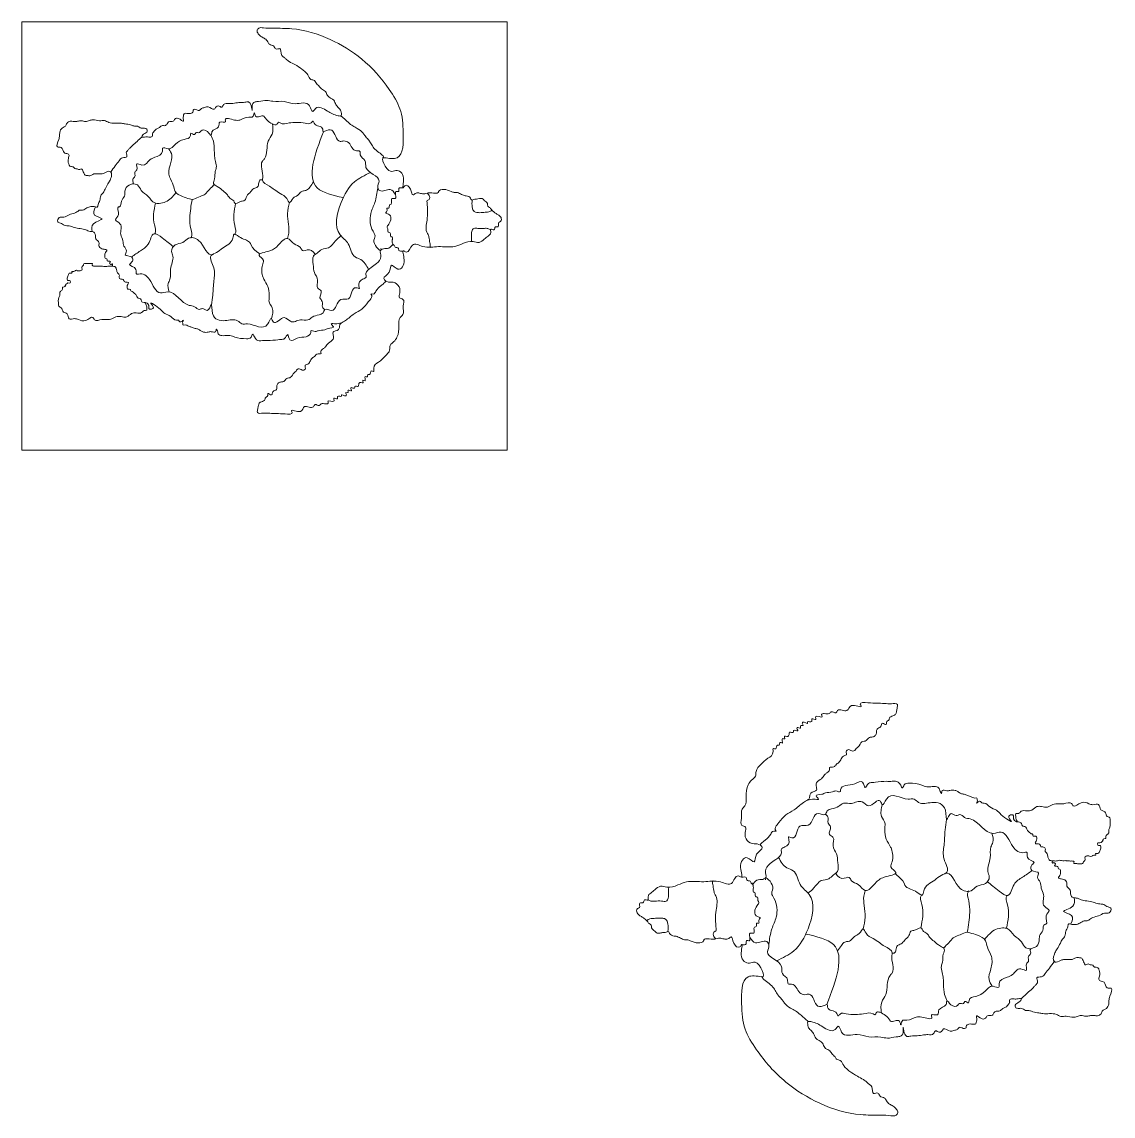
# Model space of a CAD drawing. Header units: inches. Extents: x 327481 to 195042051, y -335014 to 44773228.
# Drawn here: x 356113 to 358706, y -335014 to -332413 of the extents above; entities that cross this region are included whole.
import ezdxf

# ---------------------------------------------------------------- set-up
doc = ezdxf.new("R2010")
doc.units = ezdxf.units.IN
doc.header["$MEASUREMENT"] = 0
doc.layers.add('FURNITURE1', color=36, linetype='Continuous')
picture_1 = doc.add_image_def('image1.png', size_in_pixel=(211, 239))

# ---------------------------------------------------------------- blocks, each defined once
blk = doc.blocks.new('tortoise')
at = {"layer": 'FURNITURE1', "lineweight": 0}
for points in [[(357295.5, -334382.6), (357326.2, -334382.6), (357340.6, -334323.5), (357332.8, -334266.5), (357307.6, -334220.6), (357242.2, -334148.5), (357166.8, -334101.5), (357075.5, -334076.1), (357031.4, -334074.9), (357008.5, -334073.8), (356997.2, -334074.9), (356993.3, -334080.6), (356995.9, -334087.8), (357003.8, -334095), (357011.8, -334099.7), (357018.6, -334106.9), (357022.5, -334112.9), (357033.1, -334117.7), (357037.7, -334124.1), (357047.1, -334123.4), (357051.2, -334138.1), (357057, -334143.8), (357062.5, -334148.7), (357069.8, -334154.2), (357083.1, -334161.3), (357099.9, -334172.3), (357107.6, -334178.5), (357113.6, -334185.5), (357121.3, -334196.4), (357129.4, -334199.4), (357132.9, -334204.3), (357140.1, -334212.1), (357146.3, -334219.3), (357155.8, -334225.1), (357160.5, -334235.1), (357175.8, -334246.2), (357180.7, -334256.5), (357186.8, -334264), (357192.7, -334271.2), (357193.6, -334277.5), (357193.4, -334282.7), (357186.4, -334283), (357160.3, -334271.6), (357132.2, -334265.7), (357125.6, -334272.6), (357118.2, -334259.5), (357083.6, -334254.3), (357057.9, -334249), (357031.1, -334248.6), (357016.3, -334246.3), (356997, -334249), (356989.1, -334250.1), (356983.1, -334253.9), (356981.5, -334263), (356981.5, -334270.5), (356978.9, -334258.4), (356972.9, -334250.1), (356964.5, -334250.9), (356950.2, -334251.6), (356935.8, -334253.5), (356926.5, -334254), (356913.6, -334256.4), (356909.1, -334262.6), (356901, -334259.3), (356895.7, -334261.6), (356891.4, -334267.1), (356876.9, -334261.6), (356868.8, -334263.3), (356860.9, -334265.7), (356855.4, -334270.7), (356850.2, -334268.8), (356841.6, -334269.3), (356841.1, -334272.6), (356835.1, -334277.6), (356829.2, -334277.6), (356819.8, -334278.3), (356818.2, -334284.3), (356817.7, -334287.6), (356818.4, -334295.8), (356805.9, -334289.1), (356798, -334290.8), (356793.9, -334296), (356783.1, -334297.2), (356779.5, -334302.3), (356774.4, -334306.4), (356766.7, -334306.9), (356763.1, -334309.5), (356759.5, -334311.9), (356753.7, -334314.8), (356749.9, -334317.9), (356747, -334321.8), (356744.6, -334325.6), (356744.6, -334327.3), (356744, -334332.1), (356736.2, -334333.5), (356728.7, -334333.3), (356719, -334333.3), (356723.3, -334326.7), (356732.3, -334319.4), (356731.6, -334315.1), (356726, -334312.4), (356718, -334312.4), (356709, -334308), (356700, -334307.1), (356692.7, -334304.6), (356679.8, -334302.4), (356671.1, -334300.7), (356640.7, -334298.9), (356630.5, -334294.6), (356619.1, -334295), (356602.5, -334292.6), (356594.7, -334294.2), (356586, -334296.6), (356575.4, -334295), (356566.7, -334296.2), (356562.4, -334296.6), (356556.5, -334296.6), (356549.4, -334295.8), (356541.5, -334300.5), (356537.6, -334307.6), (356532, -334310.7), (356525, -334319.4), (356523.8, -334329.6), (356521.8, -334339.5), (356518.7, -334357.2), (356527.7, -334358.3), (356534.8, -334370.5), (356543.1, -334373.7), (356545.8, -334375.6), (356544.6, -334384.3), (356545.4, -334397.3), (356548.6, -334402.8), (356552.1, -334404), (356556.1, -334404.4), (356560, -334408.3), (356565.9, -334409.5), (356571.8, -334411.1), (356575.4, -334409.1), (356580.1, -334416.2), (356582.4, -334420.9), (356584.4, -334424.4), (356589.5, -334425.2), (356597.4, -334425.2), (356602.5, -334422.5), (356608.4, -334420.9), (356615.1, -334420.9), (356625, -334420.9), (356631.7, -334418.9), (356643.5, -334415.4), (356647.4, -334421.3), (356646.3, -334429.4), (356644, -334436), (356638.8, -334444.7), (356631.9, -334457.7), (356627.3, -334466), (356621.6, -334473.2), (356619.7, -334484.2), (356615.2, -334494), (356613.3, -334500.2), (356608.9, -334499.7), (356598.3, -334498.9), (356588.5, -334502.1), (356578.7, -334507.1), (356572.4, -334507.1), (356565.2, -334511.5), (356553.3, -334516.4), (356546.9, -334518.2), (356533.6, -334524.1), (356523.2, -334525.2), (356519.7, -334529.7), (356519.3, -334535.4), (356525.8, -334538), (356535, -334543.3), (356547, -334545), (356558.7, -334548.5), (356573.1, -334551.3), (356585.9, -334554.1), (356596.4, -334557.9), (356603.5, -334558.8), (356608.8, -334564.7), (356610, -334575.6), (356617.5, -334584), (356617.4, -334591.7), (356624.2, -334599.3), (356629.7, -334600.3), (356636.1, -334602.8), (356632, -334609.9), (356631.6, -334618.2), (356632, -334621.5), (356636, -334622.9), (356637.3, -334627.8), (356640.8, -334628.4), (356644.6, -334629.9), (356642.6, -334633.8), (356644.5, -334635.5), (356646.2, -334636.9), (356648.7, -334635.2), (356649.8, -334637.1), (356649.2, -334640), (356645.1, -334640.4), (356640.5, -334640.3), (356636.3, -334641.4), (356631.9, -334641.6), (356626.1, -334640.5), (356620, -334641), (356617.8, -334640.8), (356611.8, -334640.3), (356607.5, -334640.2), (356604.6, -334640.2), (356601.3, -334638.1), (356602, -334635.1), (356595, -334634.5), (356592.9, -334634), (356589.6, -334634), (356585.4, -334633.9), (356582.9, -334634.3), (356580.8, -334636.2), (356580.5, -334638.6), (356577.6, -334641.5), (356576.8, -334645.3), (356577.3, -334648), (356574.6, -334651.1), (356566.8, -334651.3), (356561.8, -334650.6), (356559.5, -334652.8), (356553.1, -334653.6), (356553.5, -334656), (356546.7, -334657.4), (356544.9, -334660.6), (356542.2, -334668.9), (356542.4, -334674), (356548.7, -334675.7), (356548.9, -334680.6), (356543.8, -334680.6), (356539.5, -334683), (356537.7, -334684.7), (356536.7, -334688.4), (356538.4, -334685.5), (356534.9, -334689.8), (356530.8, -334690.3), (356530.7, -334695.5), (356526.3, -334700.2), (356525.3, -334701.5), (356524.3, -334702.7), (356524.4, -334708.2), (356522.2, -334715.1), (356521.1, -334730.8), (356522, -334735.9), (356529.2, -334741), (356531.2, -334747.6), (356541.7, -334754.1), (356546.7, -334765.7), (356559.4, -334765.4), (356568.4, -334767.6), (356585.9, -334769.9), (356603.1, -334762.8), (356606.8, -334768.2), (356624.3, -334767.4), (356636.1, -334767.6), (356648.3, -334765.9), (356660.7, -334760.3), (356673.6, -334761.2), (356683.8, -334761.2), (356695.1, -334753.3), (356706.1, -334751.6), (356718.8, -334751), (356724.7, -334746.2), (356730.9, -334745.1), (356731.2, -334739.5), (356730.9, -334736.9), (356728.1, -334729), (356727.5, -334727.6), (356733.7, -334730.2), (356737.7, -334742.8), (356746.7, -334739.7), (356741, -334729.1), (356763.3, -334743.2), (356773.8, -334753.2), (356788.4, -334760.5), (356801.6, -334769.1), (356806.2, -334769.3), (356809.5, -334772.8), (356814.9, -334771.8), (356818.2, -334768.8), (356816.5, -334772.7), (356816.5, -334776), (356817.2, -334780.3), (356822.2, -334780.3), (356830.2, -334783), (356837.6, -334785.7), (356846, -334788.8), (356853.3, -334790.5), (356859.6, -334794.5), (356866, -334797.3), (356877.3, -334797.3), (356884.5, -334796.4), (356894.5, -334796.7), (356896.3, -334790.1), (356899.6, -334797.2), (356901, -334801.5), (356909.2, -334805.8), (356916.6, -334805.8), (356928.8, -334805.3), (356940.1, -334809.2), (356968.1, -334813.2), (356978.9, -334809.7), (356982.9, -334802.6), (356986.9, -334808.6), (356998.6, -334818.1), (357006.1, -334817.4), (357018.1, -334817.4), (357042.9, -334815.4), (357050, -334814.7), (357058.5, -334812.7), (357065.8, -334803.4), (357071.4, -334815.4), (357088.9, -334811.9), (357109.8, -334808.2), (357120.7, -334798.5), (357121, -334794.6), (357131.6, -334795.9), (357138.6, -334794), (357154.3, -334791.6), (357162, -334788.5), (357174.8, -334784.8), (357169.5, -334777.8), (357180.2, -334777.8), (357183.2, -334777.8), (357193, -334776.3), (357191.3, -334777.5), (357189.2, -334784.4), (357186.5, -334791.3), (357173.9, -334797.9), (357174.8, -334807.1), (357173.9, -334814.3), (357163.2, -334823.3), (357155.9, -334832.1), (357151, -334836.4), (357144.9, -334843.1), (357145.2, -334847.9), (357135.5, -334849.5), (357131.2, -334853.7), (357124.2, -334859.5), (357119, -334867.4), (357111.4, -334874.7), (357107.7, -334876.1), (357108, -334883.4), (357103, -334888.2), (357098, -334886.3), (357088.8, -334885.9), (357085.9, -334890.1), (357081.1, -334894), (357073, -334904.9), (357063.7, -334908), (357056.5, -334914.8), (357049.1, -334916), (357042.9, -334919.5), (357040.4, -334926.6), (357039.4, -334933.7), (357031, -334939), (357027.6, -334946.8), (357018.9, -334943.7), (357018.6, -334948.3), (357012.7, -334954.6), (357011.8, -334958), (357004.2, -334963), (356998.5, -334966.2), (356996.5, -334971.7), (356994.9, -334979.5), (356994.3, -334988.5), (357007.5, -334990.1), (357023.2, -334990.5), (357039.9, -334991.1), (357059.7, -334992.1), (357076.6, -334988.5), (357075, -334985), (357096.3, -334985.8), (357106.3, -334974.6), (357127.3, -334974.8), (357131.2, -334969.9), (357141.2, -334972), (357145.8, -334968.2), (357156.7, -334968.2), (357162.6, -334966), (357161.2, -334961.2), (357176.1, -334961), (357175.7, -334954.8), (357184.1, -334956.2), (357184.5, -334950.1), (357194.2, -334949.5), (357193.7, -334946.7), (357204.3, -334948.7), (357205.8, -334946.7), (357203.7, -334941.5), (357209.2, -334941.3), (357209.6, -334935.7), (357217.3, -334937.3), (357215.9, -334929.7), (357225.1, -334930.4), (357225.4, -334926.5), (357233.9, -334926.6), (357234.8, -334921.5), (357239.7, -334917.1), (357245.2, -334917.7), (357244.8, -334911.7), (357249.8, -334912.8), (357249.9, -334902.6), (357254.8, -334904), (357257.4, -334897.9), (357260.6, -334898.1), (357264.8, -334889.5), (357269.8, -334890.7), (357270.5, -334883.4), (357282.1, -334868.6), (357297.8, -334854.8), (357308.4, -334839.6), (357309.8, -334828.9), (357318.3, -334820.1), (357325.8, -334809.8), (357330.3, -334782.4), (357333, -334762.9), (357339.5, -334755.8), (357340.6, -334735.2), (357340.1, -334719.5), (357331.9, -334715.7), (357332.5, -334703.8), (357328.1, -334685.9), (357312.9, -334678.3), (357305.9, -334678.3), (357294.5, -334670.2), (357307.1, -334655.2), (357312.6, -334638.4), (357328.1, -334647.3), (357342.8, -334625.7), (357341.8, -334604.2), (357347.9, -334606.9), (357362.7, -334590.5), (357387.2, -334593.7), (357424.5, -334594.2), (357463.4, -334593.5), (357482.2, -334586.9), (357506.9, -334581.9), (357520.8, -334584), (357533.4, -334576.4), (357542.5, -334568.8), (357548.6, -334560.8), (357548.9, -334552.9), (357556.2, -334553.9), (357559.9, -334547.3), (357566.6, -334546.6), (357567.8, -334536.6), (357572.2, -334534.4), (357574, -334529.4), (357573.1, -334524.9), (357569.8, -334521.2), (357569.6, -334521), (357563.2, -334516.6), (357557, -334512.4), (357550.3, -334506.2), (357545.9, -334500.9), (357541.7, -334497.6), (357540.8, -334491.2), (357533.3, -334484.3), (357530.5, -334481.2), (357525.4, -334479.5), (357518.1, -334480.8), (357510.8, -334481.5), (357502.6, -334482.8), (357500.6, -334479.3), (357490.5, -334473.4), (357486, -334472.7), (357476.7, -334468.7), (357467.5, -334465.2), (357461.7, -334465.2), (357454.6, -334462.7), (357424.8, -334463.4), (357423.9, -334465.6), (357417.2, -334467.4), (357400.3, -334466.5), (357388.9, -334468.5), (357379.6, -334466.9), (357371.1, -334466.9), (357364, -334471.2), (357358, -334457.6), (357344.4, -334449.2), (357340.5, -334453.9), (357341.2, -334431.3), (357322.7, -334413), (357310.7, -334415.1), (357295.5, -334382.6), (357297.3, -334383.3)], [(357322.3, -334470.2), (357309.6, -334458.3), (357284.7, -334460.8), (357279.9, -334453.5), (357283.1, -334438.3), (357252.1, -334405.7), (357249.8, -334389.7), (357238.4, -334376.1), (357237, -334366.8), (357229.4, -334366.3), (357211.1, -334347.1), (357199.7, -334342.9), (357190.6, -334344.1), (357170.7, -334317.4), (357154.4, -334319.7), (357150.3, -334320.8), (357149.3, -334315), (357128.9, -334300.9), (357126.4, -334295.8), (357121.7, -334299.7), (357107.8, -334300.4), (357087.3, -334299.1), (357069.2, -334300.1), (357047.8, -334300), (357044.5, -334298.3), (357040.2, -334303.7), (357033.2, -334303.7), (357011.2, -334286.1), (357009.4, -334283.8), (356989.7, -334283.8), (356986.5, -334276), (356983.9, -334284.3), (356973.5, -334286.1), (356952.2, -334293.2), (356940, -334293.2), (356917.7, -334292.7), (356918.6, -334297.2), (356904.9, -334298.3), (356901.8, -334308.9), (356886, -334321.4), (356884.2, -334329), (356875.1, -334320.5), (356859.7, -334319.3), (356856.2, -334323.1), (356847.3, -334323.5), (356844.3, -334327.8), (356835.8, -334324.7), (356834.8, -334330.3), (356820, -334339.2), (356799.3, -334350.6), (356781.6, -334361.6), (356768.7, -334359.6), (356768.2, -334367.4), (356750, -334381.7), (356738.5, -334387.6), (356719.7, -334400.1), (356707.2, -334397.1), (356707.2, -334411.8), (356702.8, -334417), (356703, -334427.5), (356697.9, -334433.8), (356698.9, -334442.9), (356689, -334447.8), (356679.1, -334461.9), (356677.9, -334473.8), (356671.1, -334486), (356666.3, -334499.2), (356664, -334499.7), (356663.7, -334517.9), (356657, -334530.2), (356667.3, -334539.6), (356669.1, -334565.2), (356674.3, -334580), (356676.8, -334592.9), (356682.6, -334604.5), (356680.1, -334613.5), (356695.5, -334619.3), (356696.8, -334629), (356690.4, -334636.7), (356705.2, -334648.3), (356707.1, -334659.9), (356711.6, -334659.2), (356737.4, -334672.1), (356763.8, -334704.3), (356780.6, -334701.7), (356832.2, -334733.9), (356844.7, -334736.9), (356855.8, -334743.5), (356863.2, -334741.4), (356874.7, -334745.9), (356884.2, -334732.4), (356887.5, -334753.3), (356917.5, -334770.2), (356947.1, -334770.6), (356957, -334777.5), (356970.6, -334778), (357018.7, -334778), (357027.4, -334765.4), (357032, -334773.4), (357058, -334762.8), (357072.6, -334771.6), (357084.4, -334771.9), (357096.1, -334767.9), (357114.2, -334768.5), (357124.4, -334761.8), (357140.5, -334756.2), (357150, -334751.7), (357154.6, -334743.5), (357170.1, -334746.1), (357192.5, -334720), (357210.9, -334717.9), (357229, -334691.8), (357236.5, -334693.4), (357235.2, -334687.5), (357244.2, -334671.5), (357252.2, -334666.6), (357251.9, -334658.2), (357264.5, -334643.8), (357277.2, -334634.4), (357287.6, -334617.4), (357286.7, -334603.7), (357296.7, -334598.8), (357310, -334595.6), (357316.5, -334588.8), (357316.7, -334591.3)], [(357192.6, -334283.3), (357210.7, -334299.1), (357220.8, -334307.2), (357231.5, -334313), (357245.2, -334324.3), (357249.8, -334331), (357257.4, -334339.2), (357262.9, -334347.1), (357279.5, -334367.8), (357292.8, -334383), (357291.7, -334383.4)], [(357029.9, -334302.4), (357029, -334326.5), (357019.8, -334343.5), (357016.6, -334365), (357010.6, -334385.4), (357005.9, -334391.1), (357006.6, -334430.3), (357005.9, -334435.8), (357022.6, -334450.7), (357034.2, -334458.6), (357048.2, -334467.6), (357063.8, -334479.6), (357070.1, -334489.3), (357079.2, -334478.9), (357089.8, -334472.1), (357098.4, -334463.5), (357103.6, -334461.5), (357110.9, -334459.9), (357118.8, -334452.5), (357127.3, -334440.4)], [(357151.2, -334320.9), (357136.5, -334454.4), (357197.8, -334477.7)], [(356645.3, -334416.8), (356656.2, -334401.9), (356665.5, -334389.9), (356673.6, -334382.9), (356683.9, -334380.5), (356682.4, -334370.7), (356686.4, -334364.9), (356690.5, -334360), (356696.9, -334354), (356719.1, -334333.5), (356719.5, -334333.1)], [(356883.3, -334329.1), (356889.3, -334343), (356891.6, -334366.4), (356892.2, -334378.6), (356894.6, -334392.1), (356896.3, -334406.7), (356894, -334414.9), (356892.2, -334433), (356889.9, -334444.1), (356898.7, -334451.1), (356912.7, -334461.6), (356922.6, -334471), (356928.5, -334478.6), (356937.9, -334485.6), (356940.6, -334491), (356952, -334487.8), (356959.9, -334485.5), (356964, -334483.9), (356968.6, -334474.4), (356978.5, -334463.4), (356985.6, -334455.9), (356994.3, -334452), (356997.5, -334442.1), (357001, -334435.4), (357005.9, -334435.5)], [(356783.4, -334361.6), (356790.5, -334376.4), (356786.4, -334400.2), (356785.2, -334428.1), (356794.1, -334448.4), (356798.3, -334462.6), (356816.2, -334475.1), (356832.8, -334480.5), (356838.8, -334481.7), (356854.3, -334476.3), (356867.4, -334471), (356877.5, -334460.9), (356891.5, -334446.5), (356888.2, -334449.6)], [(357262.7, -334418.1), (357224.6, -334440.4), (357192.9, -334489.1), (357190.5, -334566), (357210.1, -334587.7), (357226.2, -334618.7), (357239.7, -334624.9), (357258.2, -334648.2)], [(356697.4, -334444.8), (356708.8, -334447.4), (356718, -334460.5), (356734.6, -334474.6), (356749.9, -334490.1), (356760.2, -334491.2), (356775.7, -334487.9), (356800.5, -334465.7)], [(357280.1, -334454.5), (357273.2, -334489.2), (357263.6, -334515.3), (357268.8, -334557.6), (357273.6, -334568.5), (357271, -334582.9), (357288.1, -334602), (357287.1, -334598.5)], [(357339.9, -334454.5), (357330.4, -334456.2), (357329.1, -334463.4), (357323.5, -334462.9), (357322.2, -334466.1), (357321.4, -334479.6), (357313.6, -334479.8), (357311.7, -334492.9), (357308.3, -334494.5), (357306.6, -334502.3), (357302.2, -334502.3), (357302.5, -334508.1), (357299.2, -334514), (357305.5, -334516.7), (357306.1, -334541.1), (357302.5, -334548.5), (357304.1, -334552), (357305, -334559.4), (357308.5, -334560.5), (357310.4, -334564.1), (357310.4, -334568.2), (357312.4, -334570.9), (357314, -334570.9), (357315.1, -334575.6), (357314.6, -334578.3), (357314.6, -334583.3), (357316.4, -334588.7), (357319, -334590.8), (357323, -334596), (357325.6, -334596), (357329.2, -334598.4), (357329.9, -334602), (357331.8, -334604.4), (357339.8, -334605.5), (357339.6, -334605.9)], [(357397.7, -334467), (357403.1, -334474.4), (357403.4, -334480.2), (357400.4, -334483.2), (357397.9, -334484.5), (357397.2, -334489.1), (357397.3, -334531), (357398.1, -334562.9), (357401, -334567.7), (357401.8, -334571.2), (357404.1, -334585.1), (357404.4, -334595.7), (357404.1, -334596.4)], [(356751.8, -334490.7), (356747.3, -334516.7), (356749.6, -334542.7), (356750.1, -334563.4), (356749.2, -334564.5)], [(356838.7, -334481.7), (356833.5, -334525.7), (356835.7, -334551.7), (356836.3, -334572.4), (356835.4, -334573.5)], [(356942.3, -334491.6), (356937.9, -334517.5), (356940.1, -334543.5), (356940.6, -334564.3), (356939.7, -334565.4)], [(357070.3, -334489.3), (357065.9, -334515.2), (357068.1, -334541.2), (357068.7, -334562), (357065.4, -334574.5)], [(357504.3, -334483.3), (357504.6, -334500.3), (357507.4, -334508.4), (357512.3, -334512.1), (357519.7, -334513.3), (357526.3, -334513.3), (357538.1, -334512.3), (357544.5, -334511.6), (357551.5, -334507.5)], [(356609, -334499.7), (356607, -334519), (356624.7, -334527.9), (356604.2, -334539.7), (356601.5, -334558.3)], [(356694.9, -334618.8), (356715.8, -334604.3), (356734.6, -334588), (356748.5, -334563.6), (356767.8, -334573.2), (356794, -334594)], [(356884.9, -334732.5), (356888, -334709.3), (356890.5, -334675.1), (356890.5, -334644.6), (356884.2, -334615.4), (356896.9, -334608.3), (356911.1, -334597.7), (356925.9, -334588.1), (356935.5, -334574.1), (356938.7, -334564.5), (356950.3, -334570.5), (356975.1, -334583.3), (356987.1, -334601.6), (356999, -334611.8), (356998.7, -334611.6)], [(357154.3, -334743.7), (357149, -334738.5), (357148, -334724.4), (357142.8, -334715.9), (357145.3, -334699.2), (357137.4, -334693), (357137.2, -334674.1), (357129.6, -334655.9), (357126.8, -334636.5), (357127.5, -334616.8), (357136.1, -334609.3), (357146.9, -334600.7), (357163.4, -334596.7), (357179.7, -334580.4), (357192.7, -334568.7)], [(357502.6, -334581.6), (357503.1, -334569.2), (357503.6, -334557.8), (357508.4, -334550.7), (357518.3, -334551), (357533.9, -334550.7), (357542, -334551.2), (357548.4, -334553.6), (357549.9, -334553.5)], [(356784.5, -334701.9), (356781.8, -334681.8), (356786.3, -334671.6), (356787.7, -334647.6), (356793, -334616.8), (356790, -334605.4), (356798.6, -334589.8), (356816.7, -334584.3), (356830.5, -334574), (356854.4, -334579.3), (356887.9, -334612.5), (356890.1, -334611.4)], [(357027.5, -334765.5), (357029.3, -334739.5), (357021.5, -334723.1), (357022, -334716.6), (357022.1, -334709.4), (357019, -334688.7), (357009.2, -334671.2), (357007.6, -334667.3), (357006.1, -334638), (357008.4, -334627), (356997.9, -334614.9), (357023.3, -334604.2), (357043.6, -334590.5), (357065.5, -334574.5), (357081.5, -334587.8), (357096.4, -334596.4), (357101.1, -334603.4), (357117.5, -334601.5), (357129.5, -334614.4), (357127.3, -334615.9)], [(356648.2, -334640.5), (356656.8, -334642.8), (356659.5, -334649), (356661.5, -334656.5), (356666, -334662.6), (356665.2, -334666.7), (356669.3, -334671.2), (356675.2, -334672), (356677.2, -334676.9), (356680.5, -334678.4), (356687.5, -334679.2), (356684.9, -334686.9), (356686.4, -334695.2), (356692.2, -334695.7), (356693.4, -334699.3), (356696.7, -334700.9), (356700.2, -334703.8), (356704.1, -334707), (356707.5, -334712.9), (356710.6, -334716.8), (356716.4, -334718.5), (356718.4, -334723.5), (356721.2, -334726.1), (356728.4, -334727.1)], [(357193.1, -334775.9), (357203.3, -334770), (357224, -334753.8), (357242, -334742.7), (357257.5, -334725.6), (357265.4, -334715.2), (357265.8, -334710.3), (357263.4, -334706.8), (357269.1, -334706.8), (357275.9, -334699.8), (357287.5, -334687.4), (357294.9, -334681), (357298.8, -334675.4), (357297.5, -334675.6)]]:
    blk.add_spline(points, degree=3, dxfattribs=at)

msp = doc.modelspace()

# ---------------------------------------------------------------- linework, layer by layer
at = {"layer": 'FURNITURE1', "lineweight": 0}
for points in [[(356973.938, -332735.522), (357004.723, -332735.522), (357019.115, -332676.394), (357011.276, -332619.362), (356986.087, -332573.512), (356920.685, -332501.393), (356845.27, -332454.384), (356753.982, -332428.967), (356709.87, -332427.822), (356686.954, -332426.677), (356675.661, -332427.777), (356671.771, -332433.513), (356674.334, -332440.663), (356682.286, -332447.899), (356690.326, -332452.576), (356697.09, -332459.803), (356700.995, -332465.768), (356711.558, -332470.585), (356716.153, -332477.008), (356725.567, -332476.32), (356729.702, -332491.002), (356735.445, -332496.736), (356740.958, -332501.553), (356748.305, -332507.06), (356761.625, -332514.171), (356778.394, -332525.176), (356786.051, -332531.434), (356792.086, -332538.387), (356799.743, -332549.28), (356807.863, -332552.293), (356811.345, -332557.16), (356818.539, -332565.04), (356824.803, -332572.224), (356834.316, -332578.019), (356838.958, -332587.985), (356854.29, -332599.072), (356859.213, -332609.375), (356865.309, -332616.868), (356871.169, -332624.127), (356872.106, -332630.45), (356871.873, -332635.601), (356864.886, -332635.863), (356838.808, -332624.538), (356810.725, -332618.586), (356804.049, -332625.478), (356796.702, -332612.359), (356762.081, -332607.17), (356736.378, -332601.886), (356709.542, -332601.508), (356694.804, -332599.243), (356675.526, -332601.886), (356667.588, -332603.019), (356661.543, -332606.794), (356660.03, -332615.855), (356660.03, -332623.405), (356657.386, -332611.323), (356651.337, -332603.019), (356643.024, -332603.773), (356628.661, -332604.528), (356614.295, -332606.415), (356605.015, -332606.914), (356592.126, -332609.299), (356587.59, -332615.497), (356579.477, -332612.16), (356574.223, -332614.543), (356569.928, -332620.027), (356555.368, -332614.543), (356547.252, -332616.212), (356539.376, -332618.597), (356533.885, -332623.603), (356528.634, -332621.696), (356520.043, -332622.172), (356519.566, -332625.511), (356513.597, -332630.517), (356507.632, -332630.517), (356498.323, -332631.233), (356496.649, -332637.192), (356496.175, -332640.531), (356496.901, -332648.68), (356484.42, -332641.978), (356476.482, -332643.66), (356472.391, -332648.946), (356461.569, -332650.147), (356457.959, -332655.192), (356452.909, -332659.277), (356445.212, -332659.758), (356441.602, -332662.4), (356437.996, -332664.802), (356432.22, -332667.686), (356428.373, -332670.809), (356425.486, -332674.654), (356423.083, -332678.497), (356423.083, -332680.18), (356422.477, -332684.959), (356414.7, -332686.415), (356407.167, -332686.173), (356397.446, -332686.173), (356401.821, -332679.618), (356410.813, -332672.336), (356410.084, -332667.967), (356404.494, -332665.297), (356396.472, -332665.297), (356387.481, -332660.928), (356378.489, -332659.957), (356371.2, -332657.529), (356358.318, -332655.344), (356349.571, -332653.645), (356319.22, -332651.846), (356308.981, -332647.518), (356297.557, -332647.911), (356281.018, -332645.551), (356273.142, -332647.124), (356264.475, -332649.485), (356253.843, -332647.911), (356245.179, -332649.092), (356240.847, -332649.485), (356234.94, -332649.485), (356227.849, -332648.699), (356219.973, -332653.419), (356216.035, -332660.499), (356210.522, -332663.646), (356203.433, -332672.3), (356202.252, -332682.529), (356200.283, -332692.362), (356197.133, -332710.064), (356206.19, -332711.245), (356213.278, -332723.439), (356221.548, -332726.586), (356224.304, -332728.553), (356223.123, -332737.207), (356223.911, -332750.188), (356227.061, -332755.696), (356230.609, -332756.876), (356234.547, -332757.269), (356238.485, -332761.202), (356244.392, -332762.382), (356250.298, -332763.956), (356253.843, -332761.989), (356258.568, -332769.071), (356260.931, -332773.791), (356262.9, -332777.331), (356268.023, -332778.118), (356275.899, -332778.118), (356281.018, -332775.364), (356286.925, -332773.791), (356293.619, -332773.791), (356303.464, -332773.791), (356310.162, -332771.823), (356321.976, -332768.283), (356325.914, -332774.184), (356324.791, -332782.315), (356322.447, -332788.87), (356317.291, -332797.61), (356310.414, -332810.565), (356305.747, -332818.879), (356300.121, -332826.075), (356298.163, -332837.09), (356293.729, -332846.893), (356291.829, -332853.06), (356287.399, -332852.585), (356276.792, -332851.795), (356266.98, -332854.956), (356257.164, -332860.016), (356250.834, -332860.016), (356243.71, -332864.443), (356231.75, -332869.306), (356225.38, -332871.116), (356212.049, -332876.956), (356201.665, -332878.152), (356198.201, -332882.616), (356197.822, -332888.275), (356204.243, -332890.854), (356213.475, -332896.207), (356225.453, -332897.93), (356237.227, -332901.378), (356251.538, -332904.217), (356264.428, -332906.954), (356274.881, -332910.807), (356281.933, -332911.718), (356287.264, -332917.556), (356288.496, -332928.515), (356295.982, -332936.915), (356295.873, -332944.627), (356302.669, -332952.245), (356308.142, -332953.237), (356314.607, -332955.722), (356310.461, -332962.842), (356310.13, -332971.12), (356310.461, -332974.432), (356314.439, -332975.757), (356315.767, -332980.724), (356319.282, -332981.288), (356323.059, -332982.756), (356321.065, -332986.74), (356322.953, -332988.417), (356324.634, -332989.779), (356327.15, -332988.103), (356328.306, -332989.989), (356327.675, -332992.925), (356323.584, -332993.345), (356318.964, -332993.239), (356314.768, -332994.288), (356310.359, -332994.498), (356304.587, -332993.449), (356298.498, -332993.868), (356296.296, -332993.659), (356290.312, -332993.239), (356286.01, -332993.135), (356283.071, -332993.135), (356279.818, -332991.039), (356280.446, -332987.997), (356273.521, -332987.369), (356271.421, -332986.95), (356268.063, -332986.95), (356263.866, -332986.845), (356261.347, -332987.159), (356259.246, -332989.151), (356258.933, -332991.457), (356256.096, -332994.392), (356255.257, -332998.166), (356255.782, -333000.892), (356253.037, -333004.01), (356245.296, -333004.222), (356240.311, -333003.48), (356237.978, -333005.706), (356231.615, -333006.553), (356231.936, -333008.882), (356225.147, -333010.259), (356223.345, -333013.543), (356220.698, -333021.815), (356220.913, -333026.882), (356227.174, -333028.608), (356227.389, -333033.459), (356222.317, -333033.459), (356217.996, -333035.939), (356216.162, -333037.557), (356215.192, -333041.331), (356216.859, -333038.406), (356213.377, -333042.752), (356209.242, -333043.187), (356209.132, -333048.403), (356204.782, -333053.076), (356203.802, -333054.38), (356202.824, -333055.573), (356202.93, -333061.127), (356200.651, -333067.96), (356199.597, -333083.727), (356200.476, -333088.808), (356207.667, -333093.887), (356209.698, -333100.538), (356220.133, -333107.018), (356225.209, -333118.568), (356237.901, -333118.286), (356246.926, -333120.54), (356264.413, -333122.794), (356281.616, -333115.751), (356285.28, -333121.103), (356302.768, -333120.257), (356314.614, -333120.54), (356326.742, -333118.849), (356339.15, -333113.215), (356352.123, -333114.06), (356362.278, -333114.06), (356373.559, -333106.172), (356384.557, -333104.483), (356397.249, -333103.918), (356403.171, -333099.13), (356409.376, -333098.003), (356409.657, -333092.368), (356409.376, -333089.833), (356406.558, -333081.945), (356405.993, -333080.537), (356412.195, -333083.072), (356416.144, -333095.749), (356425.172, -333092.651), (356419.44, -333081.962), (356441.777, -333096.077), (356452.26, -333106.095), (356466.848, -333113.38), (356480.07, -333122.032), (356484.697, -333122.186), (356487.967, -333125.679), (356493.382, -333124.665), (356496.649, -333121.735), (356494.957, -333125.565), (356494.957, -333128.945), (356495.636, -333133.226), (356500.711, -333133.226), (356508.718, -333135.929), (356516.047, -333138.632), (356524.481, -333141.688), (356531.755, -333143.391), (356538.118, -333147.364), (356544.481, -333150.202), (356555.733, -333150.202), (356563.007, -333149.294), (356573.005, -333149.634), (356574.825, -333143.05), (356578.121, -333150.088), (356579.484, -333154.402), (356587.667, -333158.715), (356595.05, -333158.715), (356607.272, -333158.246), (356618.601, -333162.079), (356646.561, -333166.094), (356657.343, -333162.627), (356661.364, -333155.507), (356665.382, -333161.531), (356677.08, -333171.023), (356684.573, -333170.292), (356696.631, -333170.292), (356721.425, -333168.336), (356728.441, -333167.599), (356736.933, -333165.57), (356744.316, -333156.35), (356749.855, -333168.336), (356767.393, -333164.831), (356788.257, -333161.144), (356799.152, -333151.37), (356799.52, -333147.498), (356810.043, -333148.789), (356817.059, -333146.945), (356832.752, -333144.546), (356840.508, -333141.412), (356853.244, -333137.724), (356848.03, -333130.676), (356858.64, -333130.676), (356861.67, -333130.676), (356871.526, -333129.162), (356869.783, -333130.381), (356867.683, -333137.272), (356864.985, -333144.164), (356852.387, -333150.754), (356853.288, -333160.043), (356852.387, -333167.233), (356841.682, -333176.206), (356834.371, -333185.029), (356829.496, -333189.289), (356823.403, -333195.982), (356823.709, -333200.851), (356813.959, -333202.372), (356809.697, -333206.631), (356802.689, -333212.411), (356797.511, -333220.323), (356789.898, -333227.625), (356786.142, -333229.002), (356786.529, -333236.302), (356781.526, -333241.105), (356776.523, -333239.184), (356767.291, -333238.799), (356764.407, -333243.027), (356759.583, -333246.897), (356751.499, -333257.767), (356742.169, -333260.872), (356735.018, -333267.705), (356727.558, -333268.948), (356721.338, -333272.364), (356718.851, -333279.506), (356717.917, -333286.649), (356709.524, -333291.929), (356706.104, -333299.693), (356697.396, -333296.587), (356697.087, -333301.246), (356691.18, -333307.456), (356690.246, -333310.873), (356682.647, -333315.928), (356676.952, -333319.066), (356674.99, -333324.557), (356673.419, -333332.402), (356672.828, -333341.423), (356685.984, -333342.992), (356701.692, -333343.385), (356718.384, -333343.973), (356738.216, -333344.954), (356755.102, -333341.423), (356753.53, -333337.893), (356774.737, -333338.678), (356784.749, -333327.499), (356805.759, -333327.695), (356809.686, -333322.792), (356819.702, -333324.949), (356824.307, -333321.083), (356835.166, -333321.083), (356841.098, -333318.939), (356839.709, -333314.147), (356854.608, -333313.896), (356854.228, -333307.717), (356862.56, -333309.103), (356862.939, -333303.05), (356872.66, -333302.42), (356872.157, -333299.646), (356882.778, -333301.628), (356884.292, -333299.61), (356882.148, -333294.44), (356887.701, -333294.188), (356888.08, -333288.64), (356895.781, -333290.153), (356894.392, -333282.586), (356903.609, -333283.344), (356903.865, -333279.398), (356912.386, -333279.547), (356913.283, -333274.418), (356918.14, -333270.046), (356923.707, -333270.602), (356923.252, -333264.586), (356928.313, -333265.749), (356928.367, -333255.476), (356933.264, -333256.944), (356935.875, -333250.832), (356939.058, -333250.994), (356943.299, -333242.356), (356948.276, -333243.578), (356949.012, -333236.325), (356960.538, -333221.533), (356976.323, -333207.66), (356986.846, -333192.525), (356988.319, -333181.806), (356996.734, -333172.977), (357004.311, -333162.677), (357008.774, -333135.304), (357011.487, -333115.787), (357018.003, -333108.738), (357019.086, -333088.135), (357018.542, -333072.412), (357010.4, -333068.618), (357010.944, -333056.69), (357006.601, -333038.799), (356991.404, -333031.207), (356984.348, -333031.207), (356972.95, -333023.075), (356985.628, -333008.093), (356991.112, -332991.317), (357006.539, -333000.219), (357021.281, -332978.649), (357020.249, -332957.078), (357026.422, -332959.817), (357041.16, -332943.383), (357065.725, -332946.647), (357102.96, -332947.081), (357141.924, -332946.432), (357160.644, -332939.839), (357185.358, -332934.815), (357199.305, -332936.928), (357211.873, -332929.341), (357220.989, -332921.752), (357227.085, -332913.705), (357227.363, -332905.842), (357234.684, -332906.807), (357238.414, -332900.186), (357245.043, -332899.495), (357246.283, -332889.548), (357250.702, -332887.341), (357252.471, -332882.264), (357251.584, -332877.849), (357248.27, -332874.098), (357248.051, -332873.876), (357241.641, -332869.463), (357235.454, -332865.269), (357228.825, -332859.089), (357224.405, -332853.792), (357220.209, -332850.48), (357219.323, -332844.081), (357211.811, -332837.238), (357208.938, -332834.147), (357203.855, -332832.382), (357196.563, -332833.707), (357189.27, -332834.369), (357181.095, -332835.692), (357179.108, -332832.162), (357168.939, -332826.302), (357164.487, -332825.636), (357155.134, -332821.633), (357146.004, -332818.074), (357140.214, -332818.074), (357133.089, -332815.626), (357103.248, -332816.295), (357102.359, -332818.519), (357095.679, -332820.297), (357078.753, -332819.407), (357067.398, -332821.409), (357058.046, -332819.852), (357049.583, -332819.852), (357042.458, -332824.079), (357036.446, -332810.512), (357022.838, -332802.131), (357019.024, -332806.838), (357019.698, -332784.199), (357001.205, -332765.918), (356989.161, -332767.96), (356973.938, -332735.522), (356975.75, -332736.176)], [(357000.801, -332823.136), (356988.082, -332811.216), (356963.225, -332813.745), (356958.39, -332806.387), (356961.614, -332791.215), (356930.541, -332758.569), (356928.273, -332742.624), (356916.907, -332728.955), (356915.518, -332719.688), (356907.861, -332719.224), (356889.539, -332699.996), (356878.173, -332695.825), (356869.127, -332696.984), (356849.16, -332670.255), (356832.923, -332672.571), (356828.749, -332673.73), (356827.822, -332667.939), (356807.411, -332653.806), (356804.858, -332648.709), (356800.22, -332652.648), (356786.317, -332653.318), (356765.811, -332652.001), (356747.645, -332653.025), (356726.26, -332652.879), (356722.975, -332651.155), (356718.72, -332656.606), (356711.69, -332656.606), (356689.674, -332638.958), (356687.847, -332636.734), (356668.208, -332636.734), (356664.938, -332628.859), (356662.407, -332637.18), (356651.997, -332638.963), (356630.725, -332646.095), (356618.477, -332646.088), (356596.144, -332645.638), (356597.041, -332650.131), (356583.4, -332651.179), (356580.254, -332661.81), (356564.469, -332674.325), (356562.657, -332681.869), (356553.592, -332673.42), (356538.183, -332672.213), (356534.709, -332675.985), (356525.797, -332676.437), (356522.774, -332680.662), (356514.257, -332677.573), (356513.283, -332683.154), (356498.469, -332692.131), (356477.82, -332703.534), (356460.085, -332714.453), (356447.21, -332712.512), (356446.725, -332720.276), (356428.505, -332734.592), (356417.026, -332740.515), (356398.175, -332752.985), (356385.691, -332750.051), (356385.691, -332764.722), (356381.286, -332769.857), (356381.53, -332780.371), (356376.389, -332786.728), (356377.37, -332795.776), (356367.51, -332800.74), (356357.614, -332814.793), (356356.378, -332826.682), (356349.578, -332838.881), (356344.805, -332852.147), (356342.472, -332852.615), (356342.158, -332870.822), (356335.46, -332883.114), (356345.826, -332892.487), (356347.576, -332918.132), (356352.732, -332932.938), (356355.31, -332945.814), (356361.111, -332957.401), (356358.533, -332966.414), (356374.001, -332972.208), (356375.291, -332981.865), (356368.845, -332989.59), (356383.671, -333001.177), (356385.603, -333012.765), (356390.113, -333012.122), (356415.896, -333024.996), (356442.32, -333057.186), (356459.078, -333054.61), (356510.64, -333086.798), (356523.201, -333089.786), (356534.304, -333096.358), (356541.706, -333094.304), (356553.217, -333098.821), (356562.675, -333085.268), (356565.968, -333106.215), (356595.984, -333123.056), (356625.591, -333123.467), (356635.461, -333130.448), (356649.033, -333130.859), (356697.145, -333130.859), (356705.845, -333118.292), (356710.519, -333126.332), (356736.488, -333115.698), (356751.033, -333124.518), (356762.868, -333124.833), (356774.584, -333120.83), (356792.673, -333121.447), (356802.9, -333114.699), (356818.951, -333109.114), (356828.479, -333104.561), (356833.036, -333096.389), (356848.628, -333098.966), (356871.008, -333072.886), (356889.393, -333070.757), (356907.507, -333044.677), (356914.967, -333046.274), (356913.637, -333040.42), (356922.694, -333024.452), (356930.675, -333019.465), (356930.406, -333011.151), (356943.025, -332996.67), (356955.645, -332987.283), (356966.037, -332970.318), (356965.227, -332956.569), (356975.211, -332951.718), (356988.435, -332948.483), (356994.958, -332941.682), (356995.185, -332944.169)], [(356871.097, -332636.214), (356889.145, -332652.004), (356899.3, -332660.115), (356910.03, -332665.91), (356923.664, -332677.208), (356928.302, -332683.871), (356935.9, -332692.118), (356941.381, -332699.964), (356957.997, -332720.677), (356971.248, -332735.87), (356970.146, -332736.308)], [(356708.34, -332655.289), (356707.492, -332679.394), (356698.246, -332696.438), (356695.116, -332717.917), (356689.04, -332738.261), (356684.397, -332743.972), (356685.111, -332783.232), (356684.361, -332788.653), (356701.102, -332803.567), (356712.638, -332811.476), (356726.666, -332820.516), (356742.276, -332832.491), (356748.612, -332842.209), (356757.66, -332831.814), (356768.294, -332825.035), (356776.889, -332816.448), (356782.094, -332814.414), (356789.332, -332812.832), (356797.249, -332805.374), (356805.739, -332793.352)], [(356323.751, -332769.697), (356334.727, -332754.835), (356343.959, -332742.79), (356352.061, -332735.827), (356362.424, -332733.38), (356360.918, -332723.594), (356364.874, -332717.759), (356369.031, -332712.857), (356375.339, -332706.915), (356397.602, -332686.404), (356397.989, -332686.04)], [(356561.791, -332681.979), (356567.776, -332695.905), (356570.116, -332719.277), (356570.704, -332731.55), (356573.044, -332744.989), (356574.8, -332759.597), (356572.46, -332767.779), (356570.704, -332785.894), (356568.365, -332796.996), (356577.139, -332804.009), (356591.177, -332814.526), (356601.123, -332823.876), (356606.975, -332831.473), (356616.333, -332838.486), (356619.032, -332843.872), (356630.519, -332840.66), (356638.332, -332838.365), (356642.468, -332836.759), (356647.062, -332827.348), (356656.941, -332816.334), (356664.063, -332808.761), (356672.793, -332804.859), (356676.008, -332794.993), (356679.457, -332788.338), (356684.358, -332788.376)], [(356829.651, -332673.828), (356814.933, -332807.305), (356876.283, -332830.575)], [(356461.884, -332714.543), (356469.024, -332729.274), (356464.852, -332753.074), (356463.662, -332781.037), (356472.598, -332801.266), (356476.766, -332815.546), (356494.638, -332828.041), (356511.316, -332833.395), (356517.271, -332834.584), (356532.759, -332829.231), (356545.867, -332823.876), (356555.993, -332813.762), (356569.971, -332799.387), (356566.712, -332802.456)], [(356941.17, -332770.966), (356903.073, -332793.263), (356871.42, -332842.004), (356869.025, -332918.949), (356888.54, -332940.586), (356904.667, -332971.639), (356918.224, -332977.756), (356936.67, -333001.075)], [(356375.851, -332797.663), (356387.264, -332800.338), (356396.519, -332813.388), (356413.125, -332827.526), (356428.366, -332843.025), (356438.712, -332844.112), (356454.227, -332840.849), (356478.992, -332818.649)], [(356958.61, -332807.409), (356951.667, -332842.073), (356942.07, -332868.217), (356947.306, -332910.482), (356952.104, -332921.376), (356949.486, -332935.754), (356966.56, -332954.921), (356965.628, -332951.441)], [(357018.423, -332807.419), (357008.88, -332809.115), (357007.611, -332816.298), (357002.007, -332815.769), (357000.632, -332819.043), (356999.892, -332832.456), (356992.104, -332832.717), (356990.229, -332845.828), (356986.82, -332847.36), (356985.114, -332855.193), (356980.684, -332855.193), (356981.023, -332860.982), (356977.683, -332866.887), (356983.987, -332869.625), (356984.538, -332893.995), (356980.972, -332901.387), (356982.616, -332904.948), (356983.44, -332912.34), (356987.003, -332913.436), (356988.92, -332916.995), (356988.92, -332921.102), (356990.842, -332923.841), (356992.486, -332923.841), (356993.584, -332928.496), (356993.033, -332931.233), (356993.033, -332936.162), (356994.882, -332941.607), (356997.482, -332943.682), (357001.463, -332948.87), (357004.06, -332948.87), (357007.695, -332951.29), (357008.388, -332954.923), (357010.291, -332957.343), (357018.276, -332958.374), (357018.083, -332958.776)], [(357076.197, -332819.866), (357081.568, -332827.285), (357081.874, -332833.079), (357078.924, -332836.127), (357076.379, -332837.448), (357075.668, -332842.02), (357075.803, -332883.953), (357076.583, -332915.814), (357079.478, -332920.561), (357080.302, -332924.07), (357082.534, -332938.027), (357082.897, -332948.601), (357082.534, -332949.342)], [(356430.239, -332843.635), (356425.807, -332869.558), (356428.039, -332895.56), (356428.551, -332916.31), (356427.652, -332917.424)], [(356517.22, -332834.582), (356511.99, -332878.578), (356514.222, -332904.58), (356514.734, -332925.33), (356513.836, -332926.444)], [(356620.765, -332844.52), (356616.333, -332870.444), (356618.565, -332896.445), (356619.077, -332917.195), (356618.178, -332918.309)], [(356748.821, -332842.222), (356744.389, -332868.146), (356746.621, -332894.147), (356747.133, -332914.898), (356743.902, -332927.423)], [(357182.795, -332836.202), (357183.112, -332853.206), (357185.872, -332861.33), (357190.783, -332865.009), (357198.149, -332866.235), (357204.749, -332866.235), (357216.566, -332865.162), (357223.009, -332864.549), (357229.955, -332860.428)], [(356287.486, -332852.607), (356285.47, -332871.893), (356303.231, -332880.763), (356282.706, -332892.589), (356279.963, -332911.227)], [(356373.348, -332971.709), (356394.274, -332957.193), (356413.035, -332940.862), (356426.974, -332916.5), (356446.275, -332926.137), (356472.446, -332946.919)], [(356462.944, -333054.782), (356460.254, -333034.747), (356464.758, -333024.503), (356466.177, -333000.479), (356471.521, -332969.707), (356468.467, -332958.262), (356477.125, -332942.749), (356495.199, -332937.154), (356508.963, -332926.869), (356532.898, -332932.209), (356566.421, -332965.443), (356568.544, -332964.253)], [(356563.392, -333085.401), (356566.474, -333062.212), (356569.016, -333027.953), (356569.016, -332997.5), (356562.666, -332968.316), (356575.343, -332961.177), (356589.6, -332950.555), (356604.401, -332940.965), (356614.002, -332926.977), (356617.204, -332917.387), (356628.808, -332923.38), (356653.614, -332936.169), (356665.617, -332954.551), (356677.517, -332964.672), (356677.221, -332964.543)], [(356832.831, -333096.558), (356827.511, -333091.356), (356826.479, -333077.338), (356821.305, -333068.779), (356823.816, -333052.105), (356815.903, -333045.945), (356815.665, -333027.011), (356808.081, -333008.788), (356805.238, -332989.379), (356805.961, -332969.656), (356814.583, -332962.244), (356825.356, -332953.635), (356841.872, -332949.57), (356858.151, -332933.311), (356871.225, -332921.594)], [(357181.12, -332934.522), (357181.544, -332922.083), (357182.051, -332910.704), (357186.86, -332903.624), (357196.734, -332903.877), (357212.428, -332903.624), (357220.529, -332904.13), (357226.832, -332906.457), (357228.376, -332906.405)], [(356705.969, -333118.387), (356707.788, -333092.355), (356699.992, -333076.042), (356700.477, -333069.47), (356700.59, -333062.338), (356697.46, -333041.642), (356687.688, -333024.07), (356686.125, -333020.165), (356684.558, -332990.878), (356686.907, -332979.944), (356676.349, -332967.839), (356701.766, -332957.118), (356722.095, -332943.451), (356743.987, -332927.441), (356760.018, -332940.717), (356774.873, -332949.308), (356779.565, -332956.337), (356795.983, -332954.385), (356807.98, -332967.341), (356805.759, -332968.833)], [(356326.676, -332993.403), (356335.274, -332995.725), (356337.932, -333001.855), (356339.978, -333009.415), (356344.481, -333015.545), (356343.66, -333019.632), (356347.751, -333024.127), (356353.684, -333024.944), (356355.729, -333029.848), (356359.004, -333031.278), (356365.957, -333032.095), (356363.355, -333039.756), (356364.871, -333048.071), (356370.65, -333048.622), (356371.919, -333052.195), (356375.208, -333053.795), (356378.73, -333056.693), (356382.573, -333059.947), (356385.982, -333065.799), (356389.052, -333069.693), (356394.894, -333071.387), (356396.925, -333076.409), (356399.659, -333079.044), (356406.892, -333079.956)], [(356871.627, -333128.795), (356881.754, -333122.874), (356902.526, -333106.714), (356920.455, -333095.576), (356935.977, -333078.542), (356943.846, -333068.06), (356944.294, -333063.207), (356941.888, -333059.713), (356947.572, -333059.713), (356954.35, -333052.724), (356965.938, -333040.277), (356973.373, -333033.944), (356977.252, -333028.261), (356975.995, -333028.484)]]:
    msp.add_spline(points, degree=3, dxfattribs=at)

# ---------------------------------------------------------------- block references
at = {"layer": 'FURNITURE1', "lineweight": 0, "xscale": 1.069118252307807, "yscale": 1.069118252307807, "zscale": 1.069118252307807, "rotation": 180}
msp.add_blockref('tortoise', (739862.754, -692177.786), dxfattribs=at)

# ---------------------------------------------------------------- pictures from other files: only their frames are drawn
at = {"layer": 'FURNITURE1', "lineweight": 0}
image = msp.add_image(picture_1, insert=(356112.726, -332412.641), size_in_units=(1018.583, 1153.75), rotation=-90, dxfattribs=at)
image.dxf.flags = 7

doc.saveas('drawing.dxf')
